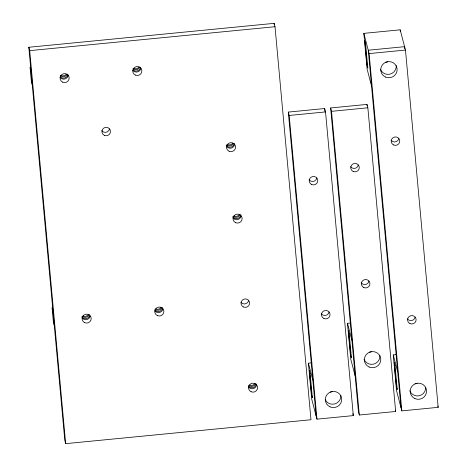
<?xml version="1.0" encoding="UTF-8"?>
<svg xmlns="http://www.w3.org/2000/svg" width="467" height="467" viewBox="0 0 467 467"><rect width="100%" height="100%" fill="white"/><g stroke="black" fill="none" stroke-linecap="round" stroke-linejoin="round"><path stroke-width="0.7" d="M28.82 47.266L274.129 23.35L275.016 26.724L310.981 419.734L65.672 443.65L64.79 440.276L28.82 47.266L29.707 50.634L65.672 443.65M29.707 50.634L275.016 26.724M371.522 85.951L367.103 69.093L363.834 33.367L400.172 29.824L405.479 50.051L438.18 407.335L401.836 410.878L396.53 390.651L393.261 354.926L396.109 354.646M404.597 46.677L368.253 50.22L400.955 407.51M363.834 33.367L369.14 53.594L405.479 50.051M316.095 415.782L288.302 112.086L324.641 108.542L325.528 111.917L353.321 415.607L316.976 419.15L311.67 398.923L308.401 363.198L311.962 362.847M330.636 107.959L366.98 104.415L367.862 107.789L395.66 411.48L359.316 415.023L358.434 411.655L330.636 107.959L331.523 111.333L359.316 415.023M288.302 112.086L289.184 115.46L325.528 111.917M331.523 111.333L367.862 107.789M355.159 375.923L350.74 359.07L347.471 323.339L350.32 323.059M437.824 405.986L438.18 407.335M393.261 354.926L397.68 371.779M395.304 410.131L395.66 411.48M347.471 323.339L351.89 340.198M352.789 413.587L353.321 415.607M308.401 363.198L312.826 380.05M30.968 70.692L30.081 67.324L31.388 81.614L32.276 84.988M52.981 311.22L52.094 307.852L53.401 322.142L54.289 325.511M404.661 47.395L404.796 48.86M400.172 29.824L400.307 31.254M369.14 53.594L401.836 410.878M366.98 104.415L367.115 105.869M324.641 108.542L324.909 111.45M289.184 115.46L316.976 419.15M274.129 23.35L274.263 24.804M329.089 311.974A4.291 4.215 -14.7 0 1 321.36 313.748M340.805 395.345A8.219 8.067 -14.7 0 1 325.195 399.641M316.824 177.991A4.291 4.215 -14.7 0 1 309.096 179.766M332.271 391.568A8.219 8.067 -14.7 0 1 330.181 392.046M140.923 68.351A4.565 4.483 -14.7 0 1 132.698 70.237M68.24 75.438A4.565 4.483 -14.7 0 1 60.015 77.324M90.254 315.961A4.565 4.483 -14.7 0 1 82.029 317.852M234.644 144.501A4.565 4.483 -14.7 0 1 226.419 146.393M241.182 215.958A4.565 4.483 -14.7 0 1 232.963 217.85M162.936 308.88A4.565 4.483 -14.7 0 1 154.711 310.765M256.657 385.03A4.565 4.483 -14.7 0 1 248.432 386.915M248.654 300.45A4.291 4.215 -14.7 0 1 240.919 302.225M109.529 128.857A4.291 4.215 -14.7 0 1 101.8 130.632M240.919 214.948A4.565 4.483 -14.7 0 1 232.694 216.84M240.213 214.721A4.565 4.483 -14.7 0 1 233.15 216.344M239.308 214.703A4.565 4.483 -14.7 0 1 233.891 215.952M67.972 74.422A4.565 4.483 -14.7 0 1 60.558 77.166M67.266 74.195A4.565 4.483 -14.7 0 1 60.202 75.817M66.361 74.183A4.565 4.483 -14.7 0 1 60.944 75.426M234.381 143.492A4.565 4.483 -14.7 0 1 226.156 145.377M233.669 143.264A4.565 4.483 -14.7 0 1 226.612 144.887M232.77 143.246A4.565 4.483 -14.7 0 1 227.347 144.49M162.668 307.864A4.565 4.483 -14.7 0 1 155.254 310.608M161.961 307.636A4.565 4.483 -14.7 0 1 154.898 309.259M161.057 307.625A4.565 4.483 -14.7 0 1 155.639 308.868M140.66 67.341A4.565 4.483 -14.7 0 1 133.241 70.079M139.948 67.114A4.565 4.483 -14.7 0 1 132.885 68.731M139.043 67.096A4.565 4.483 -14.7 0 1 133.626 68.34M256.395 384.02A4.565 4.483 -14.7 0 1 248.975 386.764M255.683 383.792A4.565 4.483 -14.7 0 1 248.619 385.415M254.784 383.775A4.565 4.483 -14.7 0 1 249.36 385.018M89.629 316.071A4.565 4.483 -14.7 0 1 81.766 316.842M89.279 314.723A4.565 4.483 -14.7 0 1 82.215 316.346M88.374 314.705A4.565 4.483 -14.7 0 1 82.957 315.955M425.665 387.073A8.219 8.067 -14.7 0 1 409.781 390.721M415.175 317.099A4.291 4.215 -14.7 0 1 407.44 318.873M396.238 65.52A8.219 8.067 -14.7 0 1 380.354 69.163M398.824 138.454A4.291 4.215 -14.7 0 1 391.095 140.228M387.703 61.737A8.219 8.067 -14.7 0 1 385.614 62.216M417.13 383.296A8.219 8.067 -14.7 0 1 415.04 383.775M368.971 281.052A4.291 4.215 -14.7 0 1 361.242 282.827M379.875 355.492A8.219 8.067 -14.7 0 1 363.991 359.141M358.347 164.933A4.291 4.215 -14.7 0 1 350.618 166.707M371.341 351.709A8.219 8.067 -14.7 0 1 369.251 352.194M365.603 43.892L364.803 40.857L367.009 64.971L367.809 68.007L365.603 43.892M395.029 365.451L394.236 362.415L396.442 386.53L397.236 389.566L395.029 365.451M349.24 333.864L348.446 330.829L350.653 354.949L351.447 357.985L349.24 333.864M310.17 373.723L309.376 370.687L311.582 394.802L312.376 397.837L310.17 373.723M330.064 406.874A8.219 8.067 -14.7 0 0 341.692 398.719A8.219 8.067 -14.7 0 0 328.786 392.951A8.219 8.067 -14.7 0 0 330.064 406.874M311.682 184.523A4.291 4.215 -14.7 0 0 317.758 180.262A4.291 4.215 -14.7 0 0 311.016 177.25A4.291 4.215 -14.7 0 0 311.682 184.523M323.946 318.506A4.291 4.215 -14.7 0 0 330.017 314.244A4.291 4.215 -14.7 0 0 323.281 311.232A4.291 4.215 -14.7 0 0 323.946 318.506M235.66 222.695A4.565 4.483 -14.7 0 0 242.116 218.159A4.565 4.483 -14.7 0 0 234.948 214.954A4.565 4.483 -14.7 0 0 235.66 222.695M229.116 151.232A4.565 4.483 -14.7 0 0 235.578 146.702A4.565 4.483 -14.7 0 0 228.41 143.497A4.565 4.483 -14.7 0 0 229.116 151.232M135.395 75.082A4.565 4.483 -14.7 0 0 141.857 70.552A4.565 4.483 -14.7 0 0 134.689 67.347A4.565 4.483 -14.7 0 0 135.395 75.082M62.712 82.169A4.565 4.483 -14.7 0 0 69.174 77.639A4.565 4.483 -14.7 0 0 62.006 74.434A4.565 4.483 -14.7 0 0 62.712 82.169M251.129 391.76A4.565 4.483 -14.7 0 0 257.591 387.231A4.565 4.483 -14.7 0 0 250.423 384.026A4.565 4.483 -14.7 0 0 251.129 391.76M157.408 315.61A4.565 4.483 -14.7 0 0 163.87 311.075A4.565 4.483 -14.7 0 0 156.702 307.876A4.565 4.483 -14.7 0 0 157.408 315.61M84.725 322.697A4.565 4.483 -14.7 0 0 91.188 318.161A4.565 4.483 -14.7 0 0 84.019 314.962A4.565 4.483 -14.7 0 0 84.725 322.697M243.511 306.982A4.291 4.215 -14.7 0 0 249.582 302.721A4.291 4.215 -14.7 0 0 242.846 299.709A4.291 4.215 -14.7 0 0 243.511 306.982M104.386 135.383A4.291 4.215 -14.7 0 0 110.457 131.128A4.291 4.215 -14.7 0 0 103.721 128.116A4.291 4.215 -14.7 0 0 104.386 135.383M414.924 398.602A8.219 8.067 -14.7 0 0 426.546 390.447A8.219 8.067 -14.7 0 0 413.645 384.68A8.219 8.067 -14.7 0 0 414.924 398.602M385.491 77.043A8.219 8.067 -14.7 0 0 397.119 68.888A8.219 8.067 -14.7 0 0 384.218 63.121A8.219 8.067 -14.7 0 0 385.491 77.043M393.681 144.986A4.291 4.215 -14.7 0 0 399.752 140.725A4.291 4.215 -14.7 0 0 393.016 137.712A4.291 4.215 -14.7 0 0 393.681 144.986M410.032 323.631A4.291 4.215 -14.7 0 0 416.103 319.37A4.291 4.215 -14.7 0 0 409.366 316.357A4.291 4.215 -14.7 0 0 410.032 323.631M369.128 367.021A8.219 8.067 -14.7 0 0 380.757 358.86A8.219 8.067 -14.7 0 0 367.856 353.099A8.219 8.067 -14.7 0 0 369.128 367.021M353.204 171.465A4.291 4.215 -14.7 0 0 359.275 167.204A4.291 4.215 -14.7 0 0 352.538 164.191A4.291 4.215 -14.7 0 0 353.204 171.465M363.834 287.579A4.291 4.215 -14.7 0 0 369.905 283.317A4.291 4.215 -14.7 0 0 363.168 280.311A4.291 4.215 -14.7 0 0 363.834 287.579"/></g></svg>
